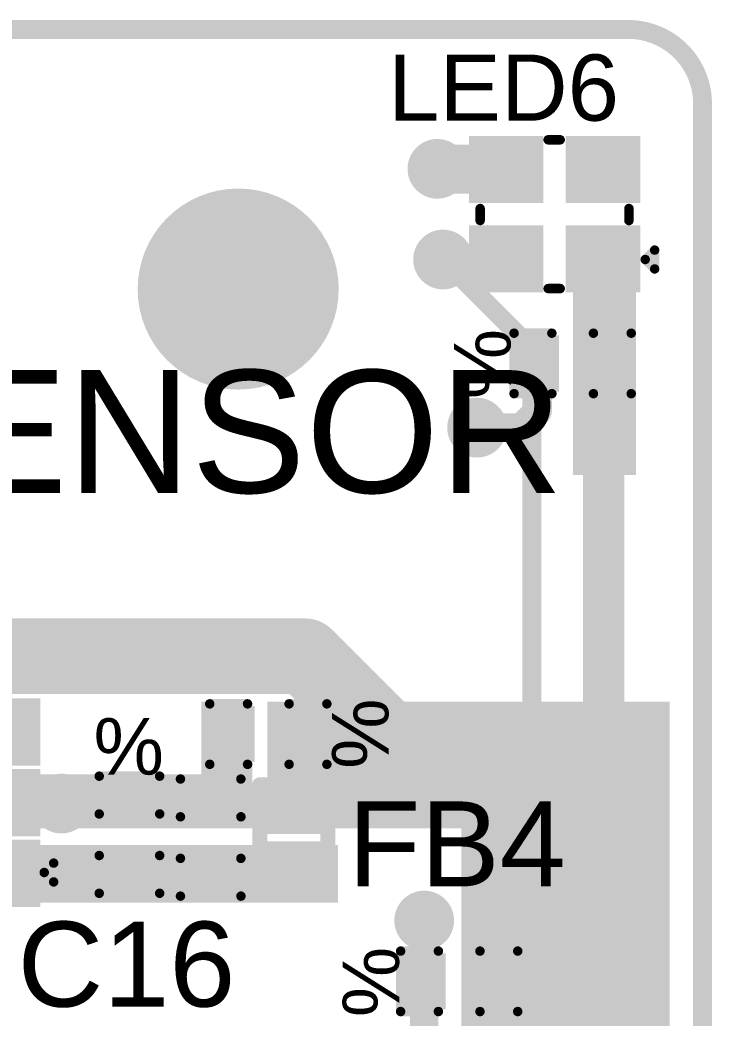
# Model space of a CAD drawing. Header units: millimetres. Extents: x -0.15 to 3.79, y -0.54 to 3.26.
# Drawn here: x 3.428 to 3.794, y 2.488 to 3.017 of the extents above; entities that cross this region are included whole.
import ezdxf

# ---------------------------------------------------------------- set-up
doc = ezdxf.new("R2010")
doc.units = ezdxf.units.MM
doc.header["$MEASUREMENT"] = 0
for name, color, linetype in [('BottomLayer', 5, 'Continuous'), ('BottomSolder', 6, 'Continuous'), ('Mechanical2', 216, 'Continuous'), ('MultiLayer', 9, 'Continuous'), ('PadHoleLayer', 156, 'Continuous'), ('TopLayer', 1, 'Continuous'), ('TopOverlay', 2, 'Continuous'), ('TopPaste', 8, 'Continuous'), ('TopSolder', 216, 'Continuous'), ('ViaHoleLayer', 16, 'Continuous')]:
    doc.layers.add(name, color=color, linetype=linetype)
doc.styles.add('Arial', font='', dxfattribs={"height": 0.2})
doc.styles.get('Arial').set_extended_font_data('Arial')

# ---------------------------------------------------------------- blocks, each defined once
blk = doc.blocks.new('C___0402_29')
at = {"layer": 'TopLayer'}
for points in [[(-0.0275, -0.0125), (-0.0275, 0.0125), (-0.0095, 0.0125), (-0.0095, -0.0125)], [(0.0095, -0.0125), (0.0095, 0.0125), (0.0275, 0.0125), (0.0275, -0.0125)]]:
    blk.add_hatch(color=1, dxfattribs=at).paths.add_polyline_path(points)
at = {"layer": 'TopPaste'}
for points in [[(-0.0275, -0.0125), (-0.0275, 0.0125), (-0.0095, 0.0125), (-0.0095, -0.0125)], [(0.0095, -0.0125), (0.0095, 0.0125), (0.0275, 0.0125), (0.0275, -0.0125)]]:
    blk.add_hatch(color=8, dxfattribs=at).paths.add_polyline_path(points)
at = {"layer": 'TopSolder'}
for points in [[(-0.02986, -0.01486), (-0.02986, 0.01486), (-0.00714, 0.01486), (-0.00714, -0.01486)], [(0.00714, -0.01486), (0.00714, 0.01486), (0.02986, 0.01486), (0.02986, -0.01486)]]:
    blk.add_hatch(color=216, dxfattribs=at).paths.add_polyline_path(points)
at = {"layer": 'TopOverlay', "const_width": 0.005}
for points in [[(-0.031, 0.016), (-0.011, 0.016)], [(-0.031, 0.016), (-0.031, -0.016)], [(0.011, 0.016), (0.031, 0.016)], [(0.031, 0.016), (0.031, -0.016)], [(-0.031, -0.016), (-0.011, -0.016)], [(0.011, -0.016), (0.031, -0.016)]]:
    blk.add_lwpolyline(points, dxfattribs=at)
at = {"layer": 'TopOverlay', "const_width": 0.0025}
for points in [[(-0.03225, 0.016, 1), (-0.02975, 0.016, 1)], [(-0.03225, 0.016, 1), (-0.02975, 0.016, 1)], [(-0.01225, 0.016, 1), (-0.00975, 0.016, 1)], [(0.00975, 0.016, 1), (0.01225, 0.016, 1)], [(0.02975, 0.016, 1), (0.03225, 0.016, 1)], [(0.02975, 0.016, 1), (0.03225, 0.016, 1)], [(-0.03225, -0.016, 1), (-0.02975, -0.016, 1)], [(-0.03225, -0.016, 1), (-0.02975, -0.016, 1)], [(-0.01225, -0.016, 1), (-0.00975, -0.016, 1)], [(0.00975, -0.016, 1), (0.01225, -0.016, 1)], [(0.02975, -0.016, 1), (0.03225, -0.016, 1)], [(0.02975, -0.016, 1), (0.03225, -0.016, 1)]]:
    blk.add_lwpolyline(points, format="xyb", close=True, dxfattribs=at)
blk = doc.blocks.new('SOT_25_5_55')
at = {"layer": 'TopLayer'}
for points in [[(-0.06693, 0.05118), (-0.02756, 0.05118), (-0.02756, 0.02362), (-0.06693, 0.02362)], [(0.02756, 0.05118), (0.06693, 0.05118), (0.06693, 0.02362), (0.02756, 0.02362)], [(-0.06693, 0.01378), (-0.02756, 0.01378), (-0.02756, -0.01378), (-0.06693, -0.01378)], [(-0.06693, -0.02362), (-0.02756, -0.02362), (-0.02756, -0.05118), (-0.06693, -0.05118)], [(0.02756, -0.02362), (0.06693, -0.02362), (0.06693, -0.05118), (0.02756, -0.05118)]]:
    blk.add_hatch(color=1, dxfattribs=at).paths.add_polyline_path(points)
at = {"layer": 'TopPaste'}
for points in [[(-0.06693, 0.05118), (-0.02756, 0.05118), (-0.02756, 0.02362), (-0.06693, 0.02362)], [(0.02756, 0.05118), (0.06693, 0.05118), (0.06693, 0.02362), (0.02756, 0.02362)], [(-0.06693, 0.01378), (-0.02756, 0.01378), (-0.02756, -0.01378), (-0.06693, -0.01378)], [(-0.06693, -0.02362), (-0.02756, -0.02362), (-0.02756, -0.05118), (-0.06693, -0.05118)], [(0.02756, -0.02362), (0.06693, -0.02362), (0.06693, -0.05118), (0.02756, -0.05118)]]:
    blk.add_hatch(color=8, dxfattribs=at).paths.add_polyline_path(points)
at = {"layer": 'TopSolder'}
for points in [[(-0.07093, 0.05518), (-0.02356, 0.05518), (-0.02356, 0.01962), (-0.07093, 0.01962)], [(0.02356, 0.05518), (0.07093, 0.05518), (0.07093, 0.01962), (0.02356, 0.01962)], [(-0.07093, 0.01778), (-0.02356, 0.01778), (-0.02356, -0.01778), (-0.07093, -0.01778)], [(-0.07093, -0.01962), (-0.02356, -0.01962), (-0.02356, -0.05518), (-0.07093, -0.05518)], [(0.02356, -0.01962), (0.07093, -0.01962), (0.07093, -0.05518), (0.02356, -0.05518)]]:
    blk.add_hatch(color=216, dxfattribs=at).paths.add_polyline_path(points)
at = {"layer": 'TopOverlay', "const_width": 0.005}
for points in [[(-0.03, 0.061), (-0.03, 0.056)], [(0.03, 0.061), (-0.03, 0.061)], [(0.03, 0.061), (0.03, 0.056)], [(-0.078, 0.042), (-0.078, 0.032)], [(-0.073, 0.037), (-0.078, 0.042)], [(-0.073, 0.037), (-0.078, 0.032)], [(-0.03, -0.056), (-0.03, -0.061)], [(0.03, -0.056), (0.03, -0.061)], [(0.03, -0.061), (-0.03, -0.061)]]:
    blk.add_lwpolyline(points, dxfattribs=at)
at = {"layer": 'TopOverlay', "const_width": 0.0025}
for points in [[(-0.03125, 0.061, 1), (-0.02875, 0.061, 1)], [(-0.03125, 0.061, 1), (-0.02875, 0.061, 1)], [(0.02875, 0.061, 1), (0.03125, 0.061, 1)], [(0.02875, 0.061, 1), (0.03125, 0.061, 1)], [(-0.03125, 0.056, 1), (-0.02875, 0.056, 1)], [(0.02875, 0.056, 1), (0.03125, 0.056, 1)], [(-0.07925, 0.042, 1), (-0.07675, 0.042, 1)], [(-0.07925, 0.042, 1), (-0.07675, 0.042, 1)], [(-0.07425, 0.037, 1), (-0.07175, 0.037, 1)], [(-0.07425, 0.037, 1), (-0.07175, 0.037, 1)], [(-0.07925, 0.032, 1), (-0.07675, 0.032, 1)], [(-0.07925, 0.032, 1), (-0.07675, 0.032, 1)], [(-0.03125, -0.056, 1), (-0.02875, -0.056, 1)], [(0.02875, -0.056, 1), (0.03125, -0.056, 1)], [(-0.03125, -0.061, 1), (-0.02875, -0.061, 1)], [(-0.03125, -0.061, 1), (-0.02875, -0.061, 1)], [(0.02875, -0.061, 1), (0.03125, -0.061, 1)], [(0.02875, -0.061, 1), (0.03125, -0.061, 1)]]:
    blk.add_lwpolyline(points, format="xyb", close=True, dxfattribs=at)
blk = doc.blocks.new('SK6812_EC20_130')
at = {"layer": 'TopLayer'}
for points in [[(-0.04134, 0.0374), (-0.00984, 0.0374), (-0.00984, 0.00984), (-0.04134, 0.00984)], [(0.00984, 0.0374), (0.04134, 0.0374), (0.04134, 0.00984), (0.00984, 0.00984)], [(-0.04134, -0.00984), (-0.00984, -0.00984), (-0.00984, -0.0374), (-0.04134, -0.0374)], [(0.00984, -0.00984), (0.04134, -0.00984), (0.04134, -0.0374), (0.00984, -0.0374)]]:
    blk.add_hatch(color=1, dxfattribs=at).paths.add_polyline_path(points)
at = {"layer": 'TopPaste'}
for points in [[(-0.04134, 0.0374), (-0.00984, 0.0374), (-0.00984, 0.00984), (-0.04134, 0.00984)], [(0.00984, 0.0374), (0.04134, 0.0374), (0.04134, 0.00984), (0.00984, 0.00984)], [(-0.04134, -0.00984), (-0.00984, -0.00984), (-0.00984, -0.0374), (-0.04134, -0.0374)], [(0.00984, -0.00984), (0.04134, -0.00984), (0.04134, -0.0374), (0.00984, -0.0374)]]:
    blk.add_hatch(color=8, dxfattribs=at).paths.add_polyline_path(points)
at = {"layer": 'TopSolder'}
for points in [[(-0.04534, 0.0414), (-0.00584, 0.0414), (-0.00584, 0.00584), (-0.04534, 0.00584)], [(0.00584, 0.0414), (0.04534, 0.0414), (0.04534, 0.00584), (0.00584, 0.00584)], [(-0.04534, -0.00584), (-0.00584, -0.00584), (-0.00584, -0.0414), (-0.04534, -0.0414)], [(0.00584, -0.00584), (0.04534, -0.00584), (0.04534, -0.0414), (0.00584, -0.0414)]]:
    blk.add_hatch(color=216, dxfattribs=at).paths.add_polyline_path(points)
at = {"layer": 'TopOverlay', "const_width": 0.005}
for points in [[(-0.00337, 0.03937), (0.003, 0.03937)], [(-0.03937, -0.00337), (-0.03937, 0.003)], [(0.03937, -0.00337), (0.03937, 0.003)], [(0.048, -0.024), (0.053, -0.019)], [(0.053, -0.029), (0.053, -0.019)], [(0.048, -0.024), (0.053, -0.029)], [(-0.00337, -0.03937), (0.003, -0.03937)]]:
    blk.add_lwpolyline(points, dxfattribs=at)
at = {"layer": 'TopOverlay', "const_width": 0.0025}
for points in [[(-0.00462, 0.03937, 1), (-0.00212, 0.03937, 1)], [(0.00175, 0.03937, 1), (0.00425, 0.03937, 1)], [(-0.04062, 0.003, 1), (-0.03812, 0.003, 1)], [(0.03812, 0.003, 1), (0.04062, 0.003, 1)], [(-0.04062, -0.00337, 1), (-0.03812, -0.00337, 1)], [(0.03812, -0.00337, 1), (0.04062, -0.00337, 1)], [(0.05175, -0.019, 1), (0.05425, -0.019, 1)], [(0.05175, -0.019, 1), (0.05425, -0.019, 1)], [(0.04675, -0.024, 1), (0.04925, -0.024, 1)], [(0.04675, -0.024, 1), (0.04925, -0.024, 1)], [(0.05175, -0.029, 1), (0.05425, -0.029, 1)], [(0.05175, -0.029, 1), (0.05425, -0.029, 1)], [(-0.00462, -0.03937, 1), (-0.00212, -0.03937, 1)], [(0.00175, -0.03937, 1), (0.00425, -0.03937, 1)]]:
    blk.add_lwpolyline(points, format="xyb", close=True, dxfattribs=at)
blk = doc.blocks.new('IND_0402_147')
at = {"layer": 'TopLayer'}
for points in [[(-0.02165, 0.01181), (-0.00591, 0.01181), (-0.00591, -0.01181), (-0.02165, -0.01181)], [(0.00591, 0.01181), (0.02165, 0.01181), (0.02165, -0.01181), (0.00591, -0.01181)]]:
    blk.add_hatch(color=1, dxfattribs=at).paths.add_polyline_path(points)
at = {"layer": 'TopPaste'}
for points in [[(-0.02165, 0.01181), (-0.00591, 0.01181), (-0.00591, -0.01181), (-0.02165, -0.01181)], [(0.00591, 0.01181), (0.02165, 0.01181), (0.02165, -0.01181), (0.00591, -0.01181)]]:
    blk.add_hatch(color=8, dxfattribs=at).paths.add_polyline_path(points)
at = {"layer": 'TopSolder'}
for points in [[(-0.02565, 0.01581), (-0.00191, 0.01581), (-0.00191, -0.01581), (-0.02565, -0.01581)], [(0.00191, 0.01581), (0.02565, 0.01581), (0.02565, -0.01581), (0.00191, -0.01581)]]:
    blk.add_hatch(color=216, dxfattribs=at).paths.add_polyline_path(points)
at = {"layer": 'TopOverlay', "const_width": 0.00787}
for points in [[(-0.028, -0.018), (-0.028, 0.018)], [(-0.012, 0.018), (-0.028, 0.018)], [(0.028, 0.018), (-0.012, 0.018)], [(0.028, -0.018), (0.028, 0.018)], [(-0.012, -0.018), (-0.028, -0.018)], [(0.028, -0.018), (-0.012, -0.018)]]:
    blk.add_lwpolyline(points, dxfattribs=at)
at = {"layer": 'TopOverlay', "const_width": 0.00394}
for points in [[(-0.02997, 0.018, 1), (-0.02603, 0.018, 1)], [(-0.02997, 0.018, 1), (-0.02603, 0.018, 1)], [(-0.01397, 0.018, 1), (-0.01003, 0.018, 1)], [(-0.01397, 0.018, 1), (-0.01003, 0.018, 1)], [(0.02603, 0.018, 1), (0.02997, 0.018, 1)], [(0.02603, 0.018, 1), (0.02997, 0.018, 1)], [(-0.02997, -0.018, 1), (-0.02603, -0.018, 1)], [(-0.02997, -0.018, 1), (-0.02603, -0.018, 1)], [(-0.01397, -0.018, 1), (-0.01003, -0.018, 1)], [(-0.01397, -0.018, 1), (-0.01003, -0.018, 1)], [(0.02603, -0.018, 1), (0.02997, -0.018, 1)], [(0.02603, -0.018, 1), (0.02997, -0.018, 1)]]:
    blk.add_lwpolyline(points, format="xyb", close=True, dxfattribs=at)
blk = doc.blocks.new('C___0402_151')
at = {"layer": 'TopLayer'}
for points in [[(-0.0275, -0.0125), (-0.0275, 0.0125), (-0.0095, 0.0125), (-0.0095, -0.0125)], [(0.0095, -0.0125), (0.0095, 0.0125), (0.0275, 0.0125), (0.0275, -0.0125)]]:
    blk.add_hatch(color=1, dxfattribs=at).paths.add_polyline_path(points)
at = {"layer": 'TopPaste'}
for points in [[(-0.0275, -0.0125), (-0.0275, 0.0125), (-0.0095, 0.0125), (-0.0095, -0.0125)], [(0.0095, -0.0125), (0.0095, 0.0125), (0.0275, 0.0125), (0.0275, -0.0125)]]:
    blk.add_hatch(color=8, dxfattribs=at).paths.add_polyline_path(points)
at = {"layer": 'TopSolder'}
for points in [[(-0.02986, -0.01486), (-0.02986, 0.01486), (-0.00714, 0.01486), (-0.00714, -0.01486)], [(0.00714, -0.01486), (0.00714, 0.01486), (0.02986, 0.01486), (0.02986, -0.01486)]]:
    blk.add_hatch(color=216, dxfattribs=at).paths.add_polyline_path(points)
at = {"layer": 'TopOverlay', "const_width": 0.005}
for points in [[(-0.031, 0.016), (-0.031, -0.016)], [(-0.011, 0.016), (-0.031, 0.016)], [(0.031, 0.016), (0.011, 0.016)], [(0.031, 0.016), (0.031, -0.016)], [(-0.011, -0.016), (-0.031, -0.016)], [(0.031, -0.016), (0.011, -0.016)]]:
    blk.add_lwpolyline(points, dxfattribs=at)
at = {"layer": 'TopOverlay', "const_width": 0.0025}
for points in [[(-0.03225, 0.016, 1), (-0.02975, 0.016, 1)], [(-0.03225, 0.016, 1), (-0.02975, 0.016, 1)], [(-0.01225, 0.016, 1), (-0.00975, 0.016, 1)], [(0.00975, 0.016, 1), (0.01225, 0.016, 1)], [(0.02975, 0.016, 1), (0.03225, 0.016, 1)], [(0.02975, 0.016, 1), (0.03225, 0.016, 1)], [(-0.03225, -0.016, 1), (-0.02975, -0.016, 1)], [(-0.03225, -0.016, 1), (-0.02975, -0.016, 1)], [(-0.01225, -0.016, 1), (-0.00975, -0.016, 1)], [(0.00975, -0.016, 1), (0.01225, -0.016, 1)], [(0.02975, -0.016, 1), (0.03225, -0.016, 1)], [(0.02975, -0.016, 1), (0.03225, -0.016, 1)]]:
    blk.add_lwpolyline(points, format="xyb", close=True, dxfattribs=at)
blk = doc.blocks.new('C___0402_172')
at = {"layer": 'TopLayer'}
for points in [[(-0.0275, -0.0125), (-0.0275, 0.0125), (-0.0095, 0.0125), (-0.0095, -0.0125)], [(0.0095, -0.0125), (0.0095, 0.0125), (0.0275, 0.0125), (0.0275, -0.0125)]]:
    blk.add_hatch(color=1, dxfattribs=at).paths.add_polyline_path(points)
at = {"layer": 'TopPaste'}
for points in [[(-0.0275, -0.0125), (-0.0275, 0.0125), (-0.0095, 0.0125), (-0.0095, -0.0125)], [(0.0095, -0.0125), (0.0095, 0.0125), (0.0275, 0.0125), (0.0275, -0.0125)]]:
    blk.add_hatch(color=8, dxfattribs=at).paths.add_polyline_path(points)
at = {"layer": 'TopSolder'}
for points in [[(-0.02986, -0.01486), (-0.02986, 0.01486), (-0.00714, 0.01486), (-0.00714, -0.01486)], [(0.00714, -0.01486), (0.00714, 0.01486), (0.02986, 0.01486), (0.02986, -0.01486)]]:
    blk.add_hatch(color=216, dxfattribs=at).paths.add_polyline_path(points)
at = {"layer": 'TopOverlay', "const_width": 0.005}
for points in [[(-0.031, -0.016), (-0.031, 0.016)], [(-0.011, 0.016), (-0.031, 0.016)], [(0.031, 0.016), (0.011, 0.016)], [(0.031, -0.016), (0.031, 0.016)], [(-0.011, -0.016), (-0.031, -0.016)], [(0.031, -0.016), (0.011, -0.016)]]:
    blk.add_lwpolyline(points, dxfattribs=at)
at = {"layer": 'TopOverlay', "const_width": 0.0025}
for points in [[(-0.03225, 0.016, 1), (-0.02975, 0.016, 1)], [(-0.03225, 0.016, 1), (-0.02975, 0.016, 1)], [(-0.01225, 0.016, 1), (-0.00975, 0.016, 1)], [(0.00975, 0.016, 1), (0.01225, 0.016, 1)], [(0.02975, 0.016, 1), (0.03225, 0.016, 1)], [(0.02975, 0.016, 1), (0.03225, 0.016, 1)], [(-0.03225, -0.016, 1), (-0.02975, -0.016, 1)], [(-0.03225, -0.016, 1), (-0.02975, -0.016, 1)], [(-0.01225, -0.016, 1), (-0.00975, -0.016, 1)], [(0.00975, -0.016, 1), (0.01225, -0.016, 1)], [(0.02975, -0.016, 1), (0.03225, -0.016, 1)], [(0.02975, -0.016, 1), (0.03225, -0.016, 1)]]:
    blk.add_lwpolyline(points, format="xyb", close=True, dxfattribs=at)
blk = doc.blocks.new('C___0402_173')
at = {"layer": 'TopLayer'}
for points in [[(-0.0275, -0.0125), (-0.0275, 0.0125), (-0.0095, 0.0125), (-0.0095, -0.0125)], [(0.0095, -0.0125), (0.0095, 0.0125), (0.0275, 0.0125), (0.0275, -0.0125)]]:
    blk.add_hatch(color=1, dxfattribs=at).paths.add_polyline_path(points)
at = {"layer": 'TopPaste'}
for points in [[(-0.0275, -0.0125), (-0.0275, 0.0125), (-0.0095, 0.0125), (-0.0095, -0.0125)], [(0.0095, -0.0125), (0.0095, 0.0125), (0.0275, 0.0125), (0.0275, -0.0125)]]:
    blk.add_hatch(color=8, dxfattribs=at).paths.add_polyline_path(points)
at = {"layer": 'TopSolder'}
for points in [[(-0.02986, -0.01486), (-0.02986, 0.01486), (-0.00714, 0.01486), (-0.00714, -0.01486)], [(0.00714, -0.01486), (0.00714, 0.01486), (0.02986, 0.01486), (0.02986, -0.01486)]]:
    blk.add_hatch(color=216, dxfattribs=at).paths.add_polyline_path(points)
at = {"layer": 'TopOverlay', "const_width": 0.005}
for points in [[(-0.011, 0.016), (-0.031, 0.016)], [(-0.031, 0.016), (-0.031, -0.016)], [(0.031, 0.016), (0.011, 0.016)], [(0.031, 0.016), (0.031, -0.016)], [(-0.011, -0.016), (-0.031, -0.016)], [(0.031, -0.016), (0.011, -0.016)]]:
    blk.add_lwpolyline(points, dxfattribs=at)
at = {"layer": 'TopOverlay', "const_width": 0.0025}
for points in [[(-0.03225, 0.016, 1), (-0.02975, 0.016, 1)], [(-0.03225, 0.016, 1), (-0.02975, 0.016, 1)], [(-0.01225, 0.016, 1), (-0.00975, 0.016, 1)], [(0.00975, 0.016, 1), (0.01225, 0.016, 1)], [(0.02975, 0.016, 1), (0.03225, 0.016, 1)], [(0.02975, 0.016, 1), (0.03225, 0.016, 1)], [(-0.03225, -0.016, 1), (-0.02975, -0.016, 1)], [(-0.03225, -0.016, 1), (-0.02975, -0.016, 1)], [(-0.01225, -0.016, 1), (-0.00975, -0.016, 1)], [(0.00975, -0.016, 1), (0.01225, -0.016, 1)], [(0.02975, -0.016, 1), (0.03225, -0.016, 1)], [(0.02975, -0.016, 1), (0.03225, -0.016, 1)]]:
    blk.add_lwpolyline(points, format="xyb", close=True, dxfattribs=at)
blk = doc.blocks.new('C___0402_178')
at = {"layer": 'TopLayer'}
for points in [[(-0.0275, -0.0125), (-0.0275, 0.0125), (-0.0095, 0.0125), (-0.0095, -0.0125)], [(0.0095, -0.0125), (0.0095, 0.0125), (0.0275, 0.0125), (0.0275, -0.0125)]]:
    blk.add_hatch(color=1, dxfattribs=at).paths.add_polyline_path(points)
at = {"layer": 'TopPaste'}
for points in [[(-0.0275, -0.0125), (-0.0275, 0.0125), (-0.0095, 0.0125), (-0.0095, -0.0125)], [(0.0095, -0.0125), (0.0095, 0.0125), (0.0275, 0.0125), (0.0275, -0.0125)]]:
    blk.add_hatch(color=8, dxfattribs=at).paths.add_polyline_path(points)
at = {"layer": 'TopSolder'}
for points in [[(-0.02986, -0.01486), (-0.02986, 0.01486), (-0.00714, 0.01486), (-0.00714, -0.01486)], [(0.00714, -0.01486), (0.00714, 0.01486), (0.02986, 0.01486), (0.02986, -0.01486)]]:
    blk.add_hatch(color=216, dxfattribs=at).paths.add_polyline_path(points)
at = {"layer": 'TopOverlay', "const_width": 0.005}
for points in [[(-0.031, 0.016), (-0.031, -0.016)], [(-0.011, 0.016), (-0.031, 0.016)], [(0.031, 0.016), (0.011, 0.016)], [(0.031, 0.016), (0.031, -0.016)], [(-0.011, -0.016), (-0.031, -0.016)], [(0.031, -0.016), (0.011, -0.016)]]:
    blk.add_lwpolyline(points, dxfattribs=at)
at = {"layer": 'TopOverlay', "const_width": 0.0025}
for points in [[(-0.03225, 0.016, 1), (-0.02975, 0.016, 1)], [(-0.03225, 0.016, 1), (-0.02975, 0.016, 1)], [(-0.01225, 0.016, 1), (-0.00975, 0.016, 1)], [(0.00975, 0.016, 1), (0.01225, 0.016, 1)], [(0.02975, 0.016, 1), (0.03225, 0.016, 1)], [(0.02975, 0.016, 1), (0.03225, 0.016, 1)], [(-0.03225, -0.016, 1), (-0.02975, -0.016, 1)], [(-0.03225, -0.016, 1), (-0.02975, -0.016, 1)], [(-0.01225, -0.016, 1), (-0.00975, -0.016, 1)], [(0.00975, -0.016, 1), (0.01225, -0.016, 1)], [(0.02975, -0.016, 1), (0.03225, -0.016, 1)], [(0.02975, -0.016, 1), (0.03225, -0.016, 1)]]:
    blk.add_lwpolyline(points, format="xyb", close=True, dxfattribs=at)

msp = doc.modelspace()

# ---------------------------------------------------------------- hatches: boundary and pattern name
at = {"layer": 'BottomLayer'}
h = msp.add_hatch(color=5, dxfattribs=at)
edge = h.paths.add_edge_path()
edge.add_arc((3.649, 2.938), 0.01181, 0, 360)
h = msp.add_hatch(color=5, dxfattribs=at)
edge = h.paths.add_edge_path()
edge.add_arc((3.54355, 2.87436), 0.04921, 0, 360)
h = msp.add_hatch(color=5, dxfattribs=at)
edge = h.paths.add_edge_path()
edge.add_arc((3.652, 2.89), 0.01181, 0, 360)
h = msp.add_hatch(color=5, dxfattribs=at)
edge = h.paths.add_edge_path()
edge.add_arc((3.67, 2.801), 0.01181, 0, 360)
h = msp.add_hatch(color=5, dxfattribs=at)
edge = h.paths.add_edge_path()
edge.add_arc((3.737, 2.79), 0.01181, 0, 360)
h = msp.add_hatch(color=5, dxfattribs=at)
edge = h.paths.add_edge_path()
edge.add_arc((3.63, 2.629), 0.01181, 0, 360)
h = msp.add_hatch(color=5, dxfattribs=at)
edge = h.paths.add_edge_path()
edge.add_arc((3.45, 2.602), 0.01181, 0, 360)
h = msp.add_hatch(color=5, dxfattribs=at)
edge = h.paths.add_edge_path()
edge.add_arc((3.64202, 2.54007), 0.01181, 0, 360)
at = {"layer": 'BottomSolder'}
h = msp.add_hatch(color=6, dxfattribs=at)
edge = h.paths.add_edge_path()
edge.add_arc((3.649, 2.938), 0.01581, 0, 360)
h = msp.add_hatch(color=6, dxfattribs=at)
edge = h.paths.add_edge_path()
edge.add_arc((3.54355, 2.87436), 0.05321, 0, 360)
h = msp.add_hatch(color=6, dxfattribs=at)
edge = h.paths.add_edge_path()
edge.add_arc((3.652, 2.89), 0.01581, 0, 360)
h = msp.add_hatch(color=6, dxfattribs=at)
edge = h.paths.add_edge_path()
edge.add_arc((3.67, 2.801), 0.01581, 0, 360)
h = msp.add_hatch(color=6, dxfattribs=at)
edge = h.paths.add_edge_path()
edge.add_arc((3.737, 2.79), 0.01581, 0, 360)
h = msp.add_hatch(color=6, dxfattribs=at)
edge = h.paths.add_edge_path()
edge.add_arc((3.63, 2.629), 0.01581, 0, 360)
h = msp.add_hatch(color=6, dxfattribs=at)
edge = h.paths.add_edge_path()
edge.add_arc((3.45, 2.602), 0.01581, 0, 360)
h = msp.add_hatch(color=6, dxfattribs=at)
edge = h.paths.add_edge_path()
edge.add_arc((3.64202, 2.54007), 0.01581, 0, 360)
at = {"layer": 'MultiLayer'}
h = msp.add_hatch(color=9, dxfattribs=at)
edge = h.paths.add_edge_path()
edge.add_arc((3.54355, 2.87436), 0.04921, 0, 360)
at = {"layer": 'PadHoleLayer'}
h = msp.add_hatch(color=156, dxfattribs=at)
edge = h.paths.add_edge_path()
edge.add_arc((3.54355, 2.87436), 0.04921, 0, 360)
at = {"layer": 'TopLayer'}
h = msp.add_hatch(color=1, dxfattribs=at)
edge = h.paths.add_edge_path()
edge.add_arc((3.649, 2.938), 0.01181, 0, 360)
h = msp.add_hatch(color=1, dxfattribs=at)
edge = h.paths.add_edge_path()
edge.add_arc((3.54355, 2.87436), 0.04921, 0, 360)
for points in [[(3.72072, 2.776), (3.75418, 2.776), (3.75418, 2.90635), (3.72072, 2.90635)], [(3.524, 2.61), (3.551, 2.61), (3.551, 2.656), (3.524, 2.656)], [(3.559, 2.58893), (3.772, 2.58893), (3.772, 2.656), (3.559, 2.656)], [(3.39492, 2.58893), (3.551, 2.58893), (3.551, 2.61747), (3.39492, 2.61747)], [(3.66166, 2.384), (3.772, 2.384), (3.772, 2.598), (3.66166, 2.598)], [(3.39492, 2.54956), (3.59639, 2.54956), (3.59639, 2.58007), (3.39492, 2.58007)]]:
    msp.add_hatch(color=1, dxfattribs=at).paths.add_polyline_path(points)
h = msp.add_hatch(color=1, dxfattribs=at)
edge = h.paths.add_edge_path()
edge.add_arc((3.652, 2.89), 0.01181, 0, 360)
h = msp.add_hatch(color=1, dxfattribs=at)
edge = h.paths.add_edge_path()
edge.add_arc((3.67, 2.801), 0.01181, 0, 360)
h = msp.add_hatch(color=1, dxfattribs=at)
edge = h.paths.add_edge_path()
edge.add_arc((3.737, 2.79), 0.01181, 0, 360)
h = msp.add_hatch(color=1, dxfattribs=at)
edge = h.paths.add_edge_path()
edge.add_arc((3.63, 2.629), 0.01181, 0, 360)
h = msp.add_hatch(color=1, dxfattribs=at)
edge = h.paths.add_edge_path()
edge.add_arc((3.45, 2.602), 0.01181, 0, 360)
h = msp.add_hatch(color=1, dxfattribs=at)
edge = h.paths.add_edge_path()
edge.add_arc((3.64202, 2.54007), 0.01181, 0, 360)
at = {"layer": 'TopSolder'}
h = msp.add_hatch(color=216, dxfattribs=at)
edge = h.paths.add_edge_path()
edge.add_arc((3.649, 2.938), 0.01581, 0, 360)
h = msp.add_hatch(color=216, dxfattribs=at)
edge = h.paths.add_edge_path()
edge.add_arc((3.54355, 2.87436), 0.05321, 0, 360)
h = msp.add_hatch(color=216, dxfattribs=at)
edge = h.paths.add_edge_path()
edge.add_arc((3.652, 2.89), 0.01581, 0, 360)
h = msp.add_hatch(color=216, dxfattribs=at)
edge = h.paths.add_edge_path()
edge.add_arc((3.67, 2.801), 0.01581, 0, 360)
h = msp.add_hatch(color=216, dxfattribs=at)
edge = h.paths.add_edge_path()
edge.add_arc((3.737, 2.79), 0.01581, 0, 360)
h = msp.add_hatch(color=216, dxfattribs=at)
edge = h.paths.add_edge_path()
edge.add_arc((3.63, 2.629), 0.01581, 0, 360)
h = msp.add_hatch(color=216, dxfattribs=at)
edge = h.paths.add_edge_path()
edge.add_arc((3.45, 2.602), 0.01581, 0, 360)
h = msp.add_hatch(color=216, dxfattribs=at)
edge = h.paths.add_edge_path()
edge.add_arc((3.64202, 2.54007), 0.01581, 0, 360)
at = {"layer": 'ViaHoleLayer'}
h = msp.add_hatch(color=16, dxfattribs=at)
edge = h.paths.add_edge_path()
edge.add_arc((3.649, 2.938), 0.00591, 0, 360)
h = msp.add_hatch(color=16, dxfattribs=at)
edge = h.paths.add_edge_path()
edge.add_arc((3.652, 2.89), 0.00591, 0, 360)
h = msp.add_hatch(color=16, dxfattribs=at)
edge = h.paths.add_edge_path()
edge.add_arc((3.67, 2.801), 0.00591, 0, 360)
h = msp.add_hatch(color=16, dxfattribs=at)
edge = h.paths.add_edge_path()
edge.add_arc((3.737, 2.79), 0.00591, 0, 360)
h = msp.add_hatch(color=16, dxfattribs=at)
edge = h.paths.add_edge_path()
edge.add_arc((3.63, 2.629), 0.00591, 0, 360)
h = msp.add_hatch(color=16, dxfattribs=at)
edge = h.paths.add_edge_path()
edge.add_arc((3.45, 2.602), 0.00591, 0, 360)
h = msp.add_hatch(color=16, dxfattribs=at)
edge = h.paths.add_edge_path()
edge.add_arc((3.64202, 2.54007), 0.00591, 0, 360)

# ---------------------------------------------------------------- linework, layer by layer
at = {"layer": 'BottomLayer'}
for points, const_width in [([(3.652, 2.89), (3.699, 2.843)], 0.01), ([(3.699, 2.355), (3.699, 2.843)], 0.01), ([(3.737, 2.23183), (3.737, 2.79)], 0.022), ([(2.88372, 2.68), (3.579, 2.68)], 0.04), ([(3.579, 2.68), (3.63, 2.629)], 0.04)]:
    msp.add_lwpolyline(points, dxfattribs=dict(at, const_width=const_width))
for points, const_width in [([(3.6495, 2.89, 1), (3.6545, 2.89, 1)], 0.005), ([(3.6965, 2.843, 1), (3.7015, 2.843, 1)], 0.005), ([(3.6965, 2.843, 1), (3.7015, 2.843, 1)], 0.005), ([(3.7315, 2.79, 1), (3.7425, 2.79, 1)], 0.011), ([(3.569, 2.68, 1), (3.589, 2.68, 1)], 0.02), ([(3.569, 2.68, 1), (3.589, 2.68, 1)], 0.02), ([(3.62, 2.629, 1), (3.64, 2.629, 1)], 0.02)]:
    msp.add_lwpolyline(points, format="xyb", close=True, dxfattribs=dict(at, const_width=const_width))
at = {"layer": 'Mechanical2', "const_width": 0.01}
for points in [[(-0.10827, 3.01181), (3.75, 3.01181)], [(3.78937, -0.49213), (3.78937, 2.97244)]]:
    msp.add_lwpolyline(points, dxfattribs=at)
at = {"layer": 'Mechanical2', "const_width": 0.005}
for points in [[(3.7475, 3.01181, 1), (3.7525, 3.01181, 1)], [(3.7475, 3.01181, 1), (3.7525, 3.01181, 1)], [(3.78687, 2.97244, 1), (3.79187, 2.97244, 1)], [(3.78687, 2.97244, 1), (3.79187, 2.97244, 1)]]:
    msp.add_lwpolyline(points, format="xyb", close=True, dxfattribs=at)
at = {"layer": 'Mechanical2', "const_width": 0.01}
msp.add_lwpolyline([(3.75, 3.01181, -0.414214), (3.78937, 2.97244)], format="xyb", dxfattribs=at)
at = {"layer": 'TopLayer'}
for points, const_width in [([(3.64919, 2.93781), (3.68522, 2.93781)], 0.026), ([(3.649, 2.938), (3.64919, 2.93781)], 0.022), ([(3.68522, 2.93781), (3.68541, 2.93762)], 0.022), ([(3.65219, 2.89019), (3.68522, 2.89019)], 0.016), ([(3.68522, 2.89019), (3.68541, 2.89038)], 0.01), ([(3.652, 2.89), (3.65219, 2.89019)], 0.01), ([(3.70209, 2.80979), (3.70209, 2.83499)], 0.015), ([(3.69331, 2.801), (3.70209, 2.80979)], 0.015), ([(3.67, 2.801), (3.69331, 2.801)], 0.015), ([(3.64202, 2.46902), (3.64202, 2.54007)], 0.015)]:
    msp.add_lwpolyline(points, dxfattribs=dict(at, const_width=const_width))
for points, const_width in [([(3.64269, 2.93781, 1), (3.65569, 2.93781, 1)], 0.013), ([(3.6435, 2.938, 1), (3.6545, 2.938, 1)], 0.011), ([(3.64369, 2.93781, 1), (3.65469, 2.93781, 1)], 0.011), ([(3.67872, 2.93781, 1), (3.69172, 2.93781, 1)], 0.013), ([(3.67972, 2.93781, 1), (3.69072, 2.93781, 1)], 0.011), ([(3.67991, 2.93762, 1), (3.69091, 2.93762, 1)], 0.011), ([(3.64819, 2.89019, 1), (3.65619, 2.89019, 1)], 0.008), ([(3.68122, 2.89019, 1), (3.68922, 2.89019, 1)], 0.008), ([(3.68291, 2.89038, 1), (3.68791, 2.89038, 1)], 0.005), ([(3.6495, 2.89, 1), (3.6545, 2.89, 1)], 0.005), ([(3.64969, 2.89019, 1), (3.65469, 2.89019, 1)], 0.005), ([(3.68272, 2.89019, 1), (3.68772, 2.89019, 1)], 0.005), ([(3.69834, 2.83499, 1), (3.70584, 2.83499, 1)], 0.0075), ([(3.69834, 2.80979, 1), (3.70584, 2.80979, 1)], 0.0075), ([(3.69834, 2.80979, 1), (3.70584, 2.80979, 1)], 0.0075), ([(3.66625, 2.801, 1), (3.67375, 2.801, 1)], 0.0075), ([(3.68956, 2.801, 1), (3.69706, 2.801, 1)], 0.0075), ([(3.68956, 2.801, 1), (3.69706, 2.801, 1)], 0.0075), ([(3.63827, 2.54007, 1), (3.64577, 2.54007, 1)], 0.0075)]:
    msp.add_lwpolyline(points, format="xyb", close=True, dxfattribs=dict(at, const_width=const_width))

# ---------------------------------------------------------------- block references
msp.add_blockref('SK6812_EC20_130', (3.711, 2.914))
for name, p, rotation in [('C___0402_151', (3.72059, 2.83499), 180), ('SOT_25_5_55', (3.36789, 2.6025), 180), ('C___0402_173', (3.5595, 2.63878), 180), ('C___0402_172', (3.486, 2.5855), 270), ('C___0402_29', (3.529, 2.584), 90), ('IND_0402_147', (3.573, 2.584), 270), ('C___0402_178', (3.66053, 2.50791), 180)]:
    msp.add_blockref(name, p, dxfattribs=dict(rotation=rotation))

# ---------------------------------------------------------------- texts
at = {"layer": 'TopOverlay', "style": 'Arial'}
for s, height, p in [('LED6', 0.035, (3.62285, 2.96351)), ('%', 0.03, (3.467, 2.61726)), ('FB4', 0.045, (3.60168, 2.55817)), ('C16', 0.045, (3.42677, 2.49451))]:
    msp.add_text(s, height=height, dxfattribs=at).set_placement(p)
for s, height, rotation, p in [('%', 0.03, 90, (3.68777, 2.81599)), ('3V3_SENSOR', 0.065, 360, (3.12, 2.76648)), ('%', 0.03, 270, (3.59315, 2.65761)), ('%', 0.03, 90, (3.62877, 2.48891))]:
    msp.add_text(s, height=height, rotation=rotation, dxfattribs=at).set_placement(p)

doc.saveas('drawing.dxf')
